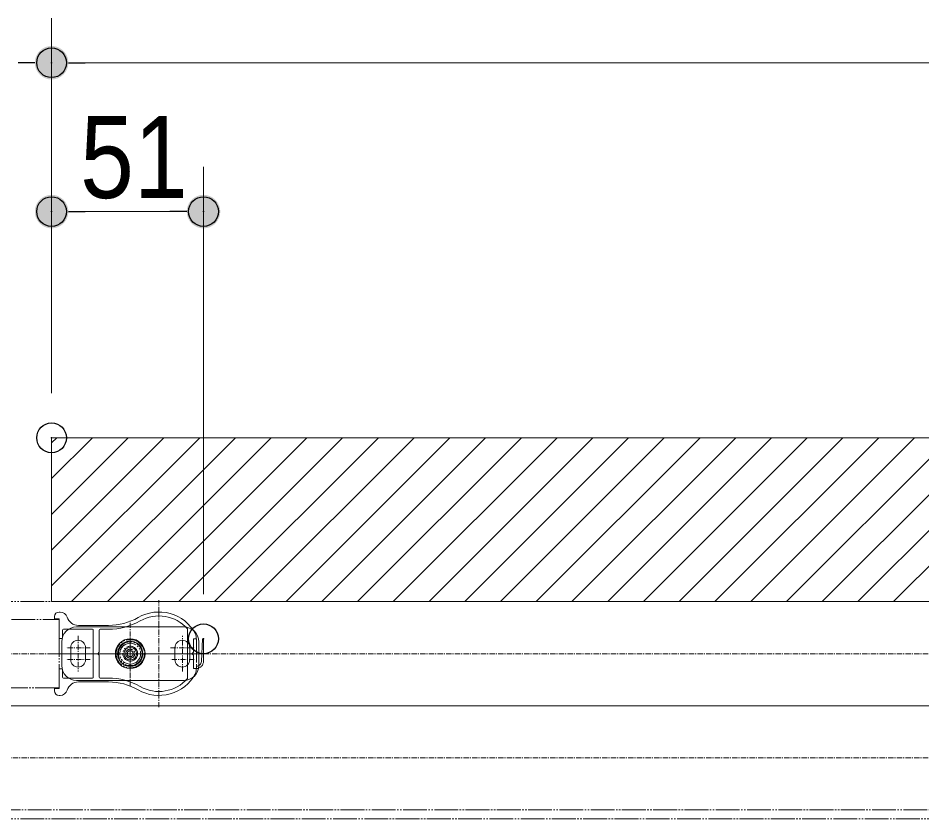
# Model space of a CAD drawing. Units: millimetres, scale not verified. Extents: x -4547 to 4547, y -2284 to 2284.
# Drawn here: x -1732.9 to -1429.4, y 1088.7 to 1357.7 of the extents above; entities that cross this region are included whole.
import ezdxf
from ezdxf.enums import TextEntityAlignment as Align

# ---------------------------------------------------------------- set-up
doc = ezdxf.new("R2010")
doc.units = ezdxf.units.MM
doc.header["$LTSCALE"] = 20
doc.header["$PDMODE"] = 32
doc.header["$PDSIZE"] = 10
doc.linetypes.add('USER1', pattern=[2.91, 1.76, -0.4, 0.35, -0.4])
doc.linetypes.add('USER3', pattern=[10.5, 8, -0.5, 0.5, -0.5, 0.5, -0.5])
for name, color, linetype, lineweight in [('0-1_3一般', 7, 'Continuous', 15), ('0-3_0', 7, 'Continuous', 25), ('0-5_2寸法-1', 7, 'Continuous', 15)]:
    doc.layers.add(name, color=color, linetype=linetype, lineweight=lineweight)
doc.layers.add('0-4_Defpoints', color=7, linetype='Continuous')
doc.styles.add('ＭＳ Ｐゴシック', font='')
doc.styles.get('ＭＳ Ｐゴシック').set_extended_font_data('MS PGothic')

# ---------------------------------------------------------------- blocks, each defined once
blk = doc.blocks.new('グループ-9')
at = {"layer": '0-1_3一般'}
for p, q in [((-7452.5, 23063.7), (-6732.5, 23063.7)), ((-7552.5, 22803.7), (-7552.5, 22963.7)), ((-6632.5, 22963.7), (-6632.5, 22803.7)), ((-7492.5, 22843.7), (-7492.5, 22923.7)), ((-7392.5, 22843.7), (-7392.5, 22923.7)), ((-6792.5, 22843.7), (-6792.5, 22923.7)), ((-6692.5, 22843.7), (-6692.5, 22923.7)), ((-6732.5, 22703.7), (-7452.5, 22703.7))]:
    blk.add_line(p, q, dxfattribs=at)
at = {"layer": '0-1_3一般', "linetype": 'USER1'}
for p, q in [((-7442.5, 23003.7), (-7442.5, 22763.7)), ((-6742.5, 22763.7), (-6742.5, 23003.7)), ((-7092.5, 22768.7), (-7092.5, 22998.7)), ((-7092.5, 22823.7), (-7092.5, 22943.7)), ((-7292.5, 22883.7), (-7592.5, 22883.7)), ((-7362.5, 22923.7), (-7522.5, 22923.7)), ((-6592.5, 22883.7), (-7292.5, 22883.7)), ((-7207.5, 22883.7), (-6977.5, 22883.7)), ((-7152.5, 22883.7), (-7032.5, 22883.7)), ((-6822.5, 22923.7), (-6662.5, 22923.7)), ((-7362.5, 22843.7), (-7522.5, 22843.7)), ((-6662.5, 22843.7), (-6822.5, 22843.7))]:
    blk.add_line(p, q, dxfattribs=at)
at = {"layer": '0-1_3一般', "linetype": 'USER3'}
for p, q in [((-7092.5, 22988.7), (-7092.5, 22778.7)), ((-6987.5, 22883.7), (-7197.5, 22883.7))]:
    blk.add_line(p, q, dxfattribs=at)
at = {"layer": '0-1_3一般', "linetype": 'USER1'}
blk.add_lwpolyline([(-7092.5, 22663.7), (-7092.5, 22823.7), (-7092.5, 23103.7)], dxfattribs=at)
at = {"layer": '0-1_3一般'}
for radius in [100, 85, 42]:
    blk.add_circle((-7092.5, 22883.7), radius, dxfattribs=at)
at = {"layer": '0-1_3一般', "linetype": 'USER3'}
for radius in [95, 80, 70, 50, 50, 30, 20]:
    blk.add_circle((-7092.5, 22883.7), radius, dxfattribs=at)
at = {"layer": '0-1_3一般'}
for centre, radius, start, end in [((-7452.5, 22963.7), 100, 90, 180), ((-6732.5, 22963.7), 100, 0, 90), ((-7442.5, 22923.7), 50, 0, 180), ((-6742.5, 22923.7), 50, 0, 180), ((-7442.5, 22843.7), 50, 180, 0), ((-6742.5, 22843.7), 50, 180, 0), ((-7452.5, 22803.7), 100, 180, 270), ((-6732.5, 22803.7), 100, 270, 0)]:
    blk.add_arc(centre, radius, start, end, dxfattribs=at)
blk = doc.blocks.new('グループ-15')
at = {"layer": '0-1_3一般', "linetype": 'USER1'}
for p, q in [((-6900.5, 23163.7), (-6900.5, 23243.7)), ((-6900.5, 22603.7), (-6900.5, 23163.7)), ((-7362, 22883.7), (-7640.5, 22883.7)), ((-7310.5, 22883.7), (-7362, 22883.7)), ((-6731.7, 22883.7), (-7310.5, 22883.7)), ((-6678.5, 22883.7), (-6731.7, 22883.7)), ((-6572.5, 22883.7), (-6678.5, 22883.7)), ((-6900.5, 22523.7), (-6900.5, 22603.7))]:
    blk.add_line(p, q, dxfattribs=at)
at = {"layer": '0-1_3一般'}
for p, q in [((-7600.5, 23133.7), (-7600.5, 23117.7)), ((-7564.2, 23163.7), (-7570.5, 23163.7)), ((-7570.5, 23117.7), (-7600.5, 23117.7)), ((-7570.5, 22991.7), (-7570.5, 23117.7)), ((-7238.6, 23073.7), (-7440.5, 23073.7)), ((-7546.5, 23041.7), (-7546.5, 22991.7)), ((-7346.5, 23047.7), (-7540.5, 23047.7)), ((-7340.5, 23041.7), (-7340.5, 22725.7)), ((-7300.5, 22893.7), (-7300.5, 23041.7)), ((-7294.5, 23047.7), (-7238.6, 23047.7)), ((-6708.5, 23043.8), (-6708.5, 23050)), ((-6708.5, 22723.6), (-6708.5, 23043.8)), ((-7552.5, 22985.7), (-7564.5, 22985.7)), ((-6668.5, 22893.7), (-6668.5, 22983.7)), ((-6668.5, 22983.7), (-6650.5, 22983.7)), ((-6650.5, 22983.7), (-6650.5, 22999.9)), ((-7310.5, 22883.7), (-7300.5, 22893.7)), ((-7300.5, 22873.7), (-7310.5, 22883.7)), ((-6678.5, 22883.7), (-6668.5, 22893.7)), ((-6668.5, 22873.7), (-6678.5, 22883.7)), ((-7300.5, 22733.7), (-7300.5, 22873.7)), ((-6668.5, 22783.7), (-6668.5, 22873.7)), ((-7570.5, 22649.7), (-7570.5, 22775.7)), ((-7552.5, 22781.7), (-7564.5, 22781.7)), ((-7546.5, 22775.7), (-7546.5, 22725.7)), ((-6650.5, 22783.7), (-6668.5, 22783.7)), ((-6650.5, 22783.7), (-6650.5, 22767.5)), ((-7540.5, 22719.7), (-7346.5, 22719.7)), ((-7300.5, 22725.7), (-7300.5, 22733.7)), ((-7238.6, 22719.7), (-7294.5, 22719.7)), ((-6708.5, 22723.6), (-6708.5, 22717.4)), ((-7600.5, 22649.7), (-7570.5, 22649.7)), ((-7600.5, 22649.7), (-7600.5, 22633.7)), ((-7440.5, 22693.7), (-7238.6, 22693.7)), ((-7570.5, 22603.7), (-7564.2, 22603.7))]:
    blk.add_line(p, q, dxfattribs=at)
at = {"layer": '0-1_3一般', "linetype": 'USER3'}
blk.add_line((-6650.5, 22983.7), (-6648.5, 22983.7), dxfattribs=at)
for points in [[(-6648.5, 22983.7), (-6648.5, 22799.7), (-6646.7, 22799.7)], [(-6614.8, 22831.9), (-6606.5, 22983.7), (-6600.5, 22983.7), (-6600.5, 22833.7)], [(-6648.5, 22799.7), (-6648.5, 22783.7), (-6650.5, 22783.7)]]:
    blk.add_lwpolyline(points, dxfattribs=at)
at = {"layer": '0-1_3一般'}
for centre, radius, start, end in [((-7570.5, 23133.7), 30, 90, 180), ((-7564.2, 23113.7), 50, 17.92021, 90), ((-7440.5, 23153.7), 80, 197.92021, 270), ((-7238.6, 23473.7), 400, 270, 299.81365), ((-6900.5, 22883.7), 280, 28.95502, 119.81365), ((-6900.5, 22883.7), 254, 40.89545, 119.81365), ((-7238.6, 23473.7), 426, 270, 299.81365), ((-7540.5, 23041.7), 6, 90, 180), ((-7346.5, 23041.7), 6, 0, 90), ((-7294.5, 23041.7), 6, 90, 180), ((-6690.5, 22999.9), 40, 0, 28.95502), ((-7564.5, 22991.7), 6, 180, 270), ((-7552.5, 22991.7), 6, 270, 0), ((-7564.5, 22775.7), 6, 90, 180), ((-7552.5, 22775.7), 6, 0, 90), ((-6690.5, 22767.5), 40, 331.04498, 0), ((-7540.5, 22725.7), 6, 180, 270), ((-7346.5, 22725.7), 6, 270, 0), ((-7294.5, 22725.7), 6, 180, 270), ((-7238.6, 22293.7), 426, 60.18635, 90), ((-6900.5, 22883.7), 280, 240.18635, 331.04498), ((-6900.5, 22883.7), 254, 240.18635, 319.10455), ((-7440.5, 22613.7), 80, 90, 162.07979), ((-7238.6, 22293.7), 400, 60.18635, 90), ((-7570.5, 22633.7), 30, 180, 270), ((-7564.2, 22653.7), 50, 270, 342.07979)]:
    blk.add_arc(centre, radius, start, end, dxfattribs=at)
at = {"layer": '0-1_3一般', "linetype": 'USER3'}
for centre, radius, start, end in [((-6649.5, 22832.7), 49, 271.16914, 1.16914), ((-6647.7, 22832.7), 33, 271.73864, 358.6278)]:
    blk.add_arc(centre, radius, start, end, dxfattribs=at)
blk = doc.blocks.new('グループ-20')
at = {"layer": '0-1_3一般', "linetype": 'USER3'}
for p, q in [((9339.5, 23233.7), (-39490.5, 23233.7)), ((-39490.5, 22533.7), (9339.5, 22533.7))]:
    blk.add_line(p, q, dxfattribs=at)
at = {"layer": '0-1_3一般', "linetype": 'USER1'}
for p, q in [((9439.5, 22883.7), (-39590.5, 22883.7)), ((9439.5, 22183.7), (-39590.5, 22183.7))]:
    blk.add_line(p, q, dxfattribs=at)
at = {"layer": '0-1_3一般', "linetype": 'USER3'}
blk.add_lwpolyline([(-39490.5, 22533.7), (-39490.5, 21833.7), (9339.5, 21833.7), (9339.5, 22533.7)], close=True, dxfattribs=at)
blk = doc.blocks.new('グループ-21')
at = {"layer": '0-1_3一般'}
blk.add_line((-7620.5, 24333.7), (9339.5, 24333.7), dxfattribs=at)
at = {"layer": '0-1_3一般', "lineweight": 5}
for p, q in [((-7620.5, 24299.5), (-7586.3, 24333.7)), ((-7620.5, 24059.5), (-7346.3, 24333.7)), ((-7620.5, 23819.5), (-7106.3, 24333.7)), ((-7620.5, 23579.5), (-6866.3, 24333.7)), ((-7620.5, 23339.5), (-6626.3, 24333.7)), ((-7486.3, 23233.7), (-6386.3, 24333.7)), ((-7246.3, 23233.7), (-6146.3, 24333.7)), ((-7006.3, 23233.7), (-5906.3, 24333.7)), ((-6766.3, 23233.7), (-5666.3, 24333.7)), ((-6526.3, 23233.7), (-5426.3, 24333.7)), ((-6286.3, 23233.7), (-5186.3, 24333.7)), ((-6046.3, 23233.7), (-4946.3, 24333.7)), ((-5806.3, 23233.7), (-4706.3, 24333.7)), ((-5566.3, 23233.7), (-4466.3, 24333.7)), ((-5326.3, 23233.7), (-4226.3, 24333.7)), ((-5086.3, 23233.7), (-3986.3, 24333.7)), ((-4846.3, 23233.7), (-3746.3, 24333.7)), ((-4606.3, 23233.7), (-3506.3, 24333.7)), ((-4366.3, 23233.7), (-3266.3, 24333.7)), ((-4126.3, 23233.7), (-3026.3, 24333.7)), ((-3886.3, 23233.7), (-2786.3, 24333.7)), ((-3646.3, 23233.7), (-2546.3, 24333.7)), ((-3406.3, 23233.7), (-2306.3, 24333.7)), ((-3166.3, 23233.7), (-2066.3, 24333.7)), ((-2926.3, 23233.7), (-1826.3, 24333.7)), ((-2686.3, 23233.7), (-1586.3, 24333.7)), ((-2446.3, 23233.7), (-1346.3, 24333.7)), ((-2206.3, 23233.7), (-1106.3, 24333.7)), ((-1966.3, 23233.7), (-866.3, 24333.7))]:
    blk.add_line(p, q, dxfattribs=at)
at = {"layer": '0-1_3一般'}
blk.add_lwpolyline([(9339.5, 23233.7), (-7620.5, 23233.7), (-7620.5, 24333.7)], dxfattribs=at)
blk = doc.blocks.new('グループ-22')
at = {"layer": '0-1_3一般', "linetype": 'USER3'}
for p, q in [((-22590.5, 23113.7), (-7570.5, 23113.7)), ((-7570.5, 22653.7), (-7570.5, 23113.7)), ((-7570.5, 22653.7), (-22590.5, 22653.7))]:
    blk.add_line(p, q, dxfattribs=at)
blk = doc.blocks.new('グループ-24')
at = {"layer": '0-1_3一般', "linetype": 'USER3'}
blk.add_lwpolyline([(-39490.5, 21773.7), (-39490.5, 21833.7), (9339.5, 21833.7), (9339.5, 21773.7)], close=True, dxfattribs=at)
at = {"layer": '0-1_3一般'}
for name in ['グループ-21', 'グループ-20', 'グループ-15', 'グループ-22', 'グループ-9']:
    blk.add_blockref(name, (0, 0), dxfattribs=at)
blk = doc.blocks.new('_Dot')
at = {"layer": '0-3_0'}
blk.add_line((-10, 0), (-20, 0), dxfattribs=at)
for points in [[(0, 0), (-8.76, 4.82), (-8.09, 5.88)], [(0, 0), (-8.09, 5.88), (-7.29, 6.85)], [(0, 0), (-7.29, 6.85), (-6.37, 7.71)], [(0, 0), (-6.37, 7.71), (-5.36, 8.44)], [(0, 0), (-5.36, 8.44), (-4.26, 9.05)], [(0, 0), (-4.26, 9.05), (-3.09, 9.51)], [(0, 0), (-3.09, 9.51), (-1.87, 9.82)], [(0, 0), (-1.87, 9.82), (-0.63, 9.98)], [(0, 0), (-0.63, 9.98), (0.63, 9.98)], [(0, 0), (0.63, 9.98), (1.87, 9.82)], [(0, 0), (1.87, 9.82), (3.09, 9.51)], [(0, 0), (3.09, 9.51), (4.26, 9.05)], [(0, 0), (4.26, 9.05), (5.36, 8.44)], [(0, 0), (5.36, 8.44), (6.37, 7.71)], [(0, 0), (6.37, 7.71), (7.29, 6.85)], [(0, 0), (7.29, 6.85), (8.09, 5.88)], [(0, 0), (8.09, 5.88), (8.76, 4.82)], [(0, 0), (-10, 0), (-9.92, 1.25)], [(0, 0), (-9.92, -1.25), (-10, 0)], [(0, 0), (-9.92, 1.25), (-9.69, 2.49)], [(0, 0), (-9.69, -2.49), (-9.92, -1.25)], [(0, 0), (-9.69, 2.49), (-9.3, 3.68)], [(0, 0), (-9.3, -3.68), (-9.69, -2.49)], [(0, 0), (-9.3, 3.68), (-8.76, 4.82)], [(0, 0), (-8.76, -4.82), (-9.3, -3.68)], [(0, 0), (-8.09, -5.88), (-8.76, -4.82)], [(0, 0), (-7.29, -6.85), (-8.09, -5.88)], [(0, 0), (-6.37, -7.71), (-7.29, -6.85)], [(0, 0), (-5.36, -8.44), (-6.37, -7.71)], [(0, 0), (-4.26, -9.05), (-5.36, -8.44)], [(0, 0), (-3.09, -9.51), (-4.26, -9.05)], [(0, 0), (-1.87, -9.82), (-3.09, -9.51)], [(0, 0), (-0.63, -9.98), (-1.87, -9.82)], [(0, 0), (0.63, -9.98), (-0.63, -9.98)], [(0, 0), (8.76, 4.82), (9.3, 3.68)], [(0, 0), (9.3, 3.68), (9.69, 2.49)], [(0, 0), (9.69, 2.49), (9.92, 1.25)], [(0, 0), (9.92, 1.25), (10, 0)], [(0, 0), (1.87, -9.82), (0.63, -9.98)], [(0, 0), (3.09, -9.51), (1.87, -9.82)], [(0, 0), (4.26, -9.05), (3.09, -9.51)], [(0, 0), (5.36, -8.44), (4.26, -9.05)], [(0, 0), (6.37, -7.71), (5.36, -8.44)], [(0, 0), (7.29, -6.85), (6.37, -7.71)], [(0, 0), (8.09, -5.88), (7.29, -6.85)], [(0, 0), (8.76, -4.82), (8.09, -5.88)], [(0, 0), (9.3, -3.68), (8.76, -4.82)], [(0, 0), (9.69, -2.49), (9.3, -3.68)], [(0, 0), (9.92, -1.25), (9.69, -2.49)], [(0, 0), (10, 0), (9.92, -1.25)]]:
    blk.add_solid(points, dxfattribs=at)

msp = doc.modelspace()

# ---------------------------------------------------------------- linework, layer by layer
at = {"layer": '0-4_Defpoints'}
for p in [(-1721.65, 1342.68), (-1721.65, 1292.68), (-1670.65, 1292.68), (-1721.65, 1216.69), (-1670.65, 1149.19)]:
    msp.add_point(p, dxfattribs=at)
at = {"layer": '0-5_2寸法-1'}
for p, q in [((-1721.65, 1307.68), (-1721.65, 1357.68)), ((-1721.65, 1307.68), (-1721.65, 1357.68)), ((-884.91, 1342.68), (-1710.39, 1342.68)), ((-1721.65, 1231.69), (-1721.65, 1307.68)), ((-1670.65, 1164.19), (-1670.65, 1307.68)), ((-1710.39, 1292.68), (-1681.91, 1292.68))]:
    msp.add_line(p, q, dxfattribs=at)

# ---------------------------------------------------------------- block references
at = {"layer": '0-1_3一般', "xscale": 0.05, "yscale": 0.05}
msp.add_blockref('グループ-24', (-1340.62, 0), dxfattribs=at)
at = {"layer": '0-5_2寸法-1', "xscale": 0.5627563, "yscale": 0.5627563}
for p in [(-1721.65, 1342.68), (-1670.65, 1292.68)]:
    msp.add_blockref('_Dot', p, dxfattribs=at)
at = {"layer": '0-5_2寸法-1', "xscale": 0.5627563, "yscale": 0.5627563, "rotation": 180}
for p in [(-1721.65, 1342.68), (-1721.65, 1292.68)]:
    msp.add_blockref('_Dot', p, dxfattribs=at)

# ---------------------------------------------------------------- texts
at = {"layer": '0-5_2寸法-1', "style": 'ＭＳ Ｐゴシック', "width": 0.9}
msp.add_text('51', height=27.57, dxfattribs=at).set_placement((-1712.07, 1288.96), align=Align.BOTTOM_LEFT)

doc.saveas('drawing.dxf')
